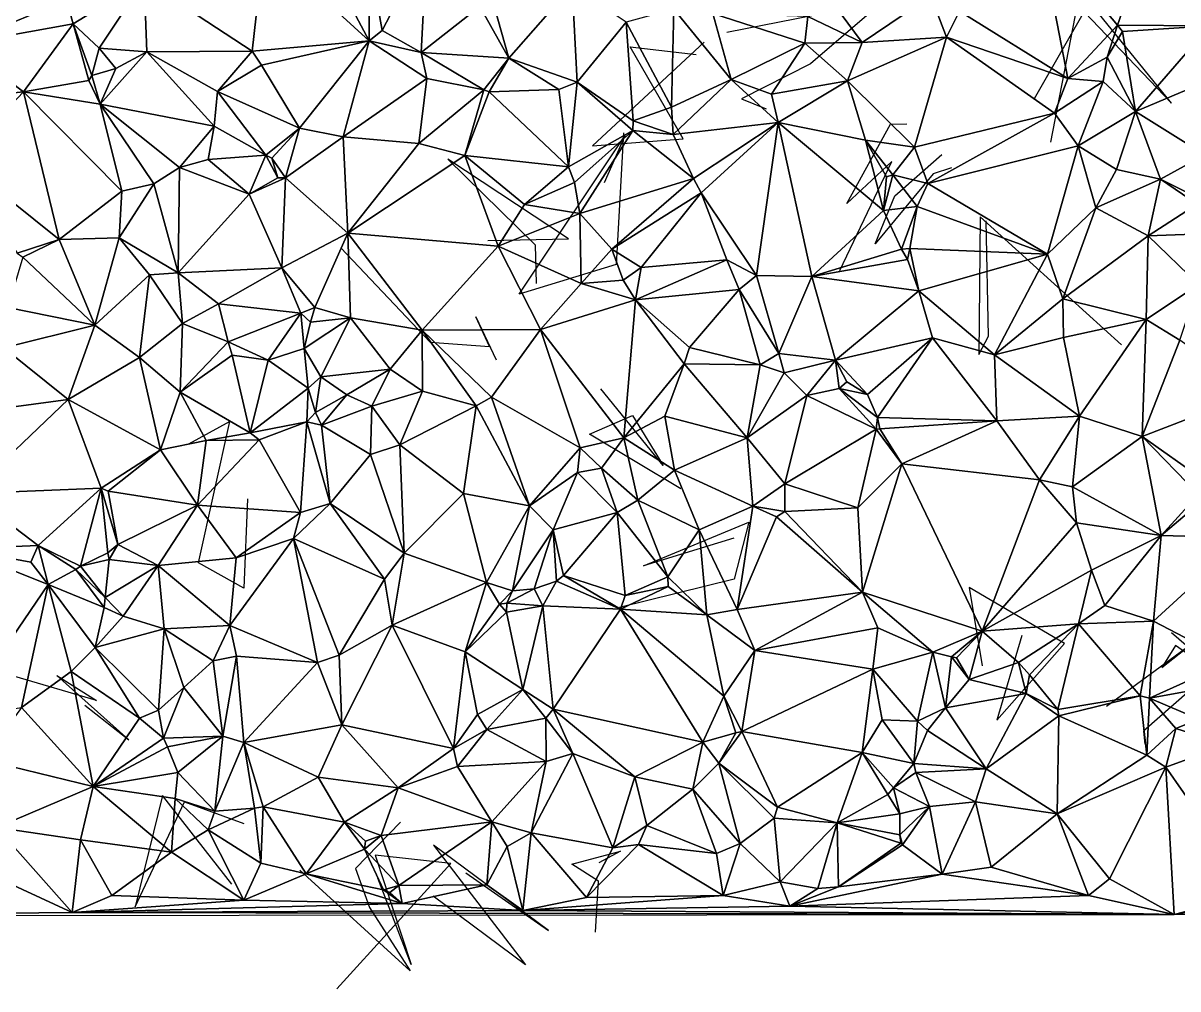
# Model space of a CAD drawing. Header units: metres. Extents: x -15.8 to 15.5, y -15.8 to 15.9.
# Drawn here: x -5.19 to 8.16, y -15.85 to -4.68 of the extents above; entities that cross this region are included whole.
import ezdxf

# ---------------------------------------------------------------- set-up
doc = ezdxf.new("R2010")
doc.units = ezdxf.units.M
doc.layers.add('CRACKS', color=1, linetype='Continuous')
doc.layers.add('STREET_MESH', color=7, linetype='Continuous')

msp = doc.modelspace()

# ---------------------------------------------------------------- linework, layer by layer
at = {"layer": 'CRACKS'}
for points in [[(2.946, -4.786, 0.1), (4.752, -4.432, 0.1), (3.91, -5.15, 0.1), (3.116, -5.557, 0.1), (3.399, -5.673, 0.1)], [(6.688, -6.056, 0.1), (6.999, -4.468, 0.1), (8.084, -5.605, 0.1), (7.138, -4.439, 0.1), (6.498, -5.557, 0.1)], [(2.681, -4.903, 0.1), (1.391, -6.1, 0.1), (2.442, -6.017, 0.1), (1.826, -4.956, 0.1), (2.59, -5.043, 0.1)], [(4.252, -7.54, 0.1), (4.853, -6.28, 0.1), (4.331, -6.766, 0.1), (4.835, -5.85, 0.1), (5.027, -5.845, 0.1)], [(1.749, -5.948, 0.1), (1.665, -7.47, 0.1), (0.544, -7.815, 0.1), (1.764, -5.983, 0.1), (1.526, -6.529, 0.1)], [(0.182, -7.196, 0.1), (1.113, -7.175, 0.1), (-0.28, -6.253, 0.1), (0.729, -7.246, 0.1), (0.74, -7.691, 0.1)], [(5.54, -6.354, 0.1), (5.329, -6.425, 0.1), (4.659, -7.233, 0.1), (4.885, -6.679, 0.1), (5.431, -6.199, 0.1)], [(7.505, -8.402, 0.1), (5.872, -6.922, 0.1), (5.859, -8.512, 0.1), (5.968, -8.3, 0.1), (5.941, -6.968, 0.1)], [(-1.518, -7.279, 0.1), (-0.484, -8.369, 0.1), (0.201, -8.42, 0.1), (0.042, -8.076, 0.1), (0.279, -8.572, 0.1)], [(2.413, -10.065, 0.1), (1.359, -9.435, 0.1), (1.855, -9.216, 0.1), (2.209, -9.796, 0.1), (1.49, -8.91, 0.1)], [(-2.594, -10.182, 0.1), (-2.637, -11.213, 0.1), (-3.163, -10.919, 0.1), (-2.8, -9.286, 0.1), (-3.278, -9.547, 0.1)], [(3.027, -10.635, 0.1), (1.982, -10.956, 0.1), (3.199, -10.452, 0.1), (3.028, -11.109, 0.1), (1.703, -11.436, 0.1)], [(6.353, -11.761, 0.1), (6.064, -12.738, 0.1), (6.848, -11.852, 0.1), (5.746, -11.207, 0.1), (5.895, -12.112, 0.1)], [(8.085, -11.727, 0.1), (9.713, -13.133, 0.1), (8.803, -11.953, 0.1), (7.761, -12.865, 0.1), (7.776, -13.017, 0.1)], [(8.736, -12.301, 0.1), (8.129, -11.876, 0.1), (7.972, -12.131, 0.1), (8.301, -11.872, 0.1), (7.335, -12.58, 0.1)], [(-4.474, -12.568, 0.1), (-3.968, -12.968, 0.1), (-4.8, -12.222, 0.1), (-4.342, -12.513, 0.1), (-5.283, -12.233, 0.1)], [(-2.775, -14.636, 0.1), (-3.578, -13.609, 0.1), (-3.893, -14.896, 0.1), (-3.325, -13.685, 0.1), (-2.639, -13.936, 0.1)], [(-0.826, -13.918, 0.1), (-1.349, -14.454, 0.1), (-1.184, -14.907, 0.1), (-0.717, -15.637, 0.1), (-1.991, -14.473, 0.1)], [(-0.07, -14.504, 0.1), (0.883, -15.17, 0.1), (-0.444, -14.186, 0.1), (0.617, -15.568, 0.1), (-0.451, -14.775, 0.1)], [(1.428, -15.189, 0.1), (1.463, -14.602, 0.1), (1.153, -14.404, 0.1), (1.716, -14.254, 0.1), (1.466, -14.389, 0.1)], [(-1.563, -15.847, 0.1), (-0.244, -14.397, 0.1), (-1.118, -14.302, 0.1), (-0.705, -15.564, 0.1), (-1.09, -14.565, 0.1)]]:
    msp.add_polyline3d(points, dxfattribs=at)
at = {"layer": 'STREET_MESH'}
for points in [[(-1.868, -3.611), (-2.404, -3.776), (-1.188, -4.884)], [(-1.194, -3.894), (-1.868, -3.611), (-1.188, -4.884)], [(5.634, -4.544), (6.888, -5.322), (6.56, -3.629)], [(7.8, -3.734), (6.56, -3.629), (7.459, -4.703)], [(6.56, -3.629), (6.888, -5.322), (7.459, -4.703)], [(8.527, -4.711), (7.8, -3.734), (7.459, -4.703)], [(8.527, -4.711), (8.698, -3.64), (7.8, -3.734)], [(-4.687, -4.414), (-5.419, -3.773), (-5.916, -4.925)], [(-2.404, -3.776), (-3.791, -4.184), (-2.541, -5.007)], [(-1.188, -4.884), (-2.404, -3.776), (-2.541, -5.007)], [(-1.194, -3.894), (-1.04, -4.766), (-0.524, -3.767)], [(-1.04, -4.766), (-0.589, -5.019), (-0.524, -3.767)], [(-0.589, -5.019), (0.09, -4.489), (-0.524, -3.767)], [(-1.04, -4.766), (-1.194, -3.894), (-1.188, -4.884)], [(-3.791, -4.184), (-4.687, -4.414), (-4.61, -4.691)], [(-4.309, -4.972), (-3.791, -4.184), (-4.61, -4.691)], [(-3.791, -4.184), (-4.309, -4.972), (-3.758, -5.013)], [(-2.541, -5.007), (-3.791, -4.184), (-3.758, -5.013)], [(1.156, -4.25), (0.215, -4.331), (0.426, -5.087)], [(1.214, -5.363), (1.156, -4.25), (0.426, -5.087)], [(1.214, -5.363), (1.78, -4.67), (1.156, -4.25)], [(3.88, -4.605), (4.51, -4.905), (4.002, -4.215)], [(4.51, -4.905), (5.304, -4.366), (4.002, -4.215)], [(0.215, -4.331), (0.09, -4.489), (0.426, -5.087)], [(5.304, -4.366), (4.51, -4.905), (5.484, -4.842)], [(5.634, -4.544), (5.304, -4.366), (5.484, -4.842)], [(-4.61, -4.691), (-4.687, -4.414), (-5.916, -4.925)], [(0.09, -4.489), (-0.589, -5.019), (0.426, -5.087)], [(2.332, -4.519), (1.78, -4.67), (2.307, -5.653)], [(2.332, -4.519), (2.307, -5.653), (2.995, -5.332)], [(2.784, -4.568), (2.332, -4.519), (2.995, -5.332)], [(1.214, -5.363), (1.862, -5.81), (1.78, -4.67)], [(1.78, -4.67), (1.862, -5.81), (2.307, -5.653)], [(2.784, -4.568), (2.995, -5.332), (3.848, -4.914)], [(3.88, -4.605), (2.784, -4.568), (3.848, -4.914)], [(4.51, -4.905), (3.88, -4.605), (3.848, -4.914)], [(6.888, -5.322), (5.634, -4.544), (5.484, -4.842)], [(-5.185, -5.476), (-4.61, -4.691), (-5.916, -4.925)], [(-4.428, -5.346), (-4.61, -4.691), (-5.185, -5.476)], [(-4.428, -5.346), (-4.393, -5.285), (-4.61, -4.691)], [(-4.393, -5.285), (-4.309, -4.972), (-4.61, -4.691)], [(-0.589, -5.019), (-1.04, -4.766), (-1.188, -4.884)], [(6.888, -5.322), (7.34, -5.074), (7.459, -4.703)], [(7.34, -5.074), (7.517, -4.779), (7.459, -4.703)], [(7.669, -5.703), (7.517, -4.779), (7.34, -5.074)], [(7.517, -4.779), (8.527, -4.711), (7.459, -4.703)], [(7.669, -5.703), (8.527, -4.711), (7.517, -4.779)], [(8.527, -4.711), (7.669, -5.703), (8.756, -5.245)], [(-6.258, -5.587), (-5.185, -5.476), (-5.916, -4.925)], [(-2.435, -5.169), (-1.188, -4.884), (-2.541, -5.007)], [(-1.188, -4.884), (-2.435, -5.169), (-1.996, -5.897)], [(-1.188, -4.884), (-1.996, -5.897), (-1.489, -5.996)], [(-0.524, -5.321), (-1.188, -4.884), (-1.489, -5.996)], [(-0.589, -5.019), (-1.188, -4.884), (-0.524, -5.321)], [(2.995, -5.332), (3.463, -5.502), (3.848, -4.914)], [(3.463, -5.502), (4.338, -5.35), (3.848, -4.914)], [(4.338, -5.35), (4.51, -4.905), (3.848, -4.914)], [(4.338, -5.35), (5.114, -6.116), (5.484, -4.842)], [(4.51, -4.905), (4.338, -5.35), (5.484, -4.842)], [(5.114, -6.116), (6.733, -5.721), (5.484, -4.842)], [(6.733, -5.721), (6.888, -5.322), (5.484, -4.842)], [(-4.309, -4.972), (-4.393, -5.285), (-4.117, -5.206)], [(-4.309, -4.972), (-4.117, -5.206), (-3.758, -5.013)], [(-4.299, -5.62), (-2.982, -5.872), (-3.758, -5.013)], [(-4.117, -5.206), (-4.299, -5.62), (-3.758, -5.013)], [(-2.943, -5.472), (-2.541, -5.007), (-3.758, -5.013)], [(-2.982, -5.872), (-2.943, -5.472), (-3.758, -5.013)], [(-2.943, -5.472), (-2.435, -5.169), (-2.541, -5.007)], [(0.135, -5.452), (-0.589, -5.019), (-0.524, -5.321)], [(-0.589, -5.019), (0.135, -5.452), (0.426, -5.087)], [(-2.435, -5.169), (-2.943, -5.472), (-1.996, -5.897)], [(0.135, -5.452), (0.197, -5.476), (0.426, -5.087)], [(0.426, -5.087), (0.197, -5.476), (1.004, -5.447)], [(1.214, -5.363), (0.426, -5.087), (1.004, -5.447)], [(6.888, -5.322), (7.296, -5.355), (7.34, -5.074)], [(7.296, -5.355), (7.669, -5.703), (7.34, -5.074)], [(-4.393, -5.285), (-4.428, -5.346), (-4.299, -5.62)], [(-4.117, -5.206), (-4.393, -5.285), (-4.299, -5.62)], [(-0.616, -6.073), (-0.524, -5.321), (-1.489, -5.996)], [(-0.616, -6.073), (0.135, -5.452), (-0.524, -5.321)], [(2.307, -5.653), (2.324, -5.967), (2.995, -5.332)], [(2.324, -5.967), (3.538, -5.83), (2.995, -5.332)], [(3.538, -5.83), (3.463, -5.502), (2.995, -5.332)], [(6.733, -5.721), (7.296, -5.355), (6.888, -5.322)], [(8.756, -5.245), (7.669, -5.703), (8.47, -6.205)], [(-4.299, -5.62), (-4.428, -5.346), (-5.185, -5.476)], [(-2.383, -6.208), (-2.943, -5.472), (-2.982, -5.872)], [(-2.943, -5.472), (-2.383, -6.208), (-1.996, -5.897)], [(0.135, -5.452), (-0.616, -6.073), (-0.084, -6.212)], [(0.197, -5.476), (0.135, -5.452), (-0.084, -6.212)], [(0.197, -5.476), (1.113, -6.343), (1.004, -5.447)], [(1.113, -6.343), (1.214, -5.363), (1.004, -5.447)], [(1.214, -5.363), (1.113, -6.343), (1.858, -5.921)], [(1.862, -5.81), (1.214, -5.363), (1.858, -5.921)], [(3.463, -5.502), (3.538, -5.83), (4.338, -5.35)], [(3.538, -5.83), (4.549, -6.035), (4.338, -5.35)], [(4.549, -6.035), (5.114, -6.116), (4.338, -5.35)], [(6.733, -5.721), (7.006, -6.099), (7.296, -5.355)], [(7.296, -5.355), (7.006, -6.099), (7.669, -5.703)], [(-5.185, -5.476), (-6.258, -5.587), (-5.93, -6.259)], [(-4.774, -7.183), (-5.185, -5.476), (-5.93, -6.259)], [(-5.185, -5.476), (-4.774, -7.183), (-4.047, -6.623)], [(-4.299, -5.62), (-5.185, -5.476), (-4.047, -6.623)], [(1.113, -6.343), (0.197, -5.476), (-0.084, -6.212)], [(-3.677, -6.538), (-4.299, -5.62), (-4.047, -6.623)], [(-4.299, -5.62), (-3.382, -6.349), (-2.982, -5.872)], [(-3.382, -6.349), (-4.299, -5.62), (-3.677, -6.538)], [(1.862, -5.81), (2.324, -5.967), (2.307, -5.653)], [(6.733, -5.721), (5.114, -6.116), (5.268, -6.536)], [(7.006, -6.099), (6.733, -5.721), (5.268, -6.536)], [(7.006, -6.099), (7.449, -6.373), (7.669, -5.703)], [(7.449, -6.373), (7.957, -6.484), (7.669, -5.703)], [(7.669, -5.703), (7.957, -6.484), (8.47, -6.205)], [(-3.382, -6.349), (-3.052, -6.256), (-2.982, -5.872)], [(-3.052, -6.256), (-2.383, -6.208), (-2.982, -5.872)], [(1.862, -5.81), (1.858, -5.921), (2.324, -5.967)], [(3.538, -5.83), (2.324, -5.967), (2.558, -6.476)], [(3.538, -5.83), (2.558, -6.476), (2.647, -6.642)], [(3.288, -7.598), (3.538, -5.83), (2.647, -6.642)], [(3.927, -7.609), (3.538, -5.83), (3.288, -7.598)], [(3.538, -5.83), (4.756, -6.846), (4.549, -6.035)], [(4.756, -6.846), (3.538, -5.83), (3.927, -7.609)], [(-2.383, -6.208), (-2.313, -6.244), (-1.996, -5.897)], [(-2.313, -6.244), (-2.155, -6.468), (-1.996, -5.897)], [(-1.996, -5.897), (-2.155, -6.468), (-1.489, -5.996)], [(-2.155, -6.468), (-1.434, -7.108), (-1.489, -5.996)], [(-1.434, -7.108), (-0.616, -6.073), (-1.489, -5.996)], [(1.858, -5.921), (1.113, -6.343), (1.185, -6.525)], [(1.245, -6.884), (1.858, -5.921), (1.185, -6.525)], [(1.858, -5.921), (1.245, -6.884), (2.558, -6.476)], [(2.324, -5.967), (1.858, -5.921), (2.558, -6.476)], [(-0.084, -6.212), (-0.616, -6.073), (-1.434, -7.108)], [(4.549, -6.035), (4.864, -6.435), (5.114, -6.116)], [(4.792, -6.459), (4.864, -6.435), (4.549, -6.035)], [(4.756, -6.846), (4.792, -6.459), (4.549, -6.035)], [(5.114, -6.116), (4.864, -6.435), (5.268, -6.536)], [(6.651, -7.351), (7.006, -6.099), (5.268, -6.536)], [(7.006, -6.099), (6.651, -7.351), (7.211, -6.818)], [(7.449, -6.373), (7.006, -6.099), (7.211, -6.818)], [(-5.259, -7.341), (-4.774, -7.183), (-5.93, -6.259)], [(-3.052, -6.256), (-3.382, -6.349), (-2.576, -6.66)], [(-3.052, -6.256), (-2.576, -6.66), (-2.383, -6.208)], [(-2.576, -6.66), (-2.245, -6.468), (-2.383, -6.208)], [(-2.245, -6.468), (-2.313, -6.244), (-2.383, -6.208)], [(-2.313, -6.244), (-2.245, -6.468), (-2.155, -6.468)], [(-0.084, -6.212), (-1.434, -7.108), (0.303, -7.258)], [(0.605, -6.777), (-0.084, -6.212), (0.303, -7.258)], [(0.605, -6.777), (1.113, -6.343), (-0.084, -6.212)], [(7.957, -6.484), (8.383, -6.699), (8.47, -6.205)], [(-3.397, -7.569), (-3.382, -6.349), (-3.677, -6.538)], [(-3.382, -6.349), (-3.397, -7.569), (-2.576, -6.66)], [(1.113, -6.343), (0.605, -6.777), (1.185, -6.525)], [(7.957, -6.484), (7.449, -6.373), (7.211, -6.818)], [(-4.079, -7.165), (-3.677, -6.538), (-4.047, -6.623)], [(-3.397, -7.569), (-3.677, -6.538), (-4.079, -7.165)], [(-2.576, -6.66), (-2.199, -7.511), (-2.155, -6.468)], [(-2.245, -6.468), (-2.576, -6.66), (-2.155, -6.468)], [(-2.155, -6.468), (-2.199, -7.511), (-1.434, -7.108)], [(0.605, -6.777), (1.245, -6.884), (1.185, -6.525)], [(1.245, -6.884), (1.616, -7.296), (2.558, -6.476)], [(2.558, -6.476), (1.616, -7.296), (2.647, -6.642)], [(4.864, -6.435), (4.756, -6.846), (5.143, -6.802)], [(4.756, -6.846), (4.864, -6.435), (4.792, -6.459)], [(4.864, -6.435), (5.143, -6.802), (5.268, -6.536)], [(5.143, -6.802), (6.651, -7.351), (5.268, -6.536)], [(7.813, -7.142), (7.957, -6.484), (7.211, -6.818)], [(7.813, -7.142), (8.381, -6.776), (7.957, -6.484)], [(8.381, -6.776), (8.383, -6.699), (7.957, -6.484)], [(-4.774, -7.183), (-4.079, -7.165), (-4.047, -6.623)], [(-2.576, -6.66), (-3.397, -7.569), (-2.199, -7.511)], [(1.616, -7.296), (1.953, -7.508), (2.647, -6.642)], [(1.953, -7.508), (2.946, -7.417), (2.647, -6.642)], [(2.946, -7.417), (3.288, -7.598), (2.647, -6.642)], [(1.245, -6.884), (0.605, -6.777), (0.303, -7.258)], [(4.756, -6.846), (4.965, -7.294), (5.143, -6.802)], [(5.143, -6.802), (4.965, -7.294), (5.061, -7.287)], [(6.651, -7.351), (5.143, -6.802), (5.061, -7.287)], [(8.381, -6.776), (7.813, -7.142), (8.542, -7.115)], [(1.261, -7.692), (1.245, -6.884), (0.303, -7.258)], [(1.245, -6.884), (1.261, -7.692), (1.616, -7.296)], [(4.965, -7.294), (4.756, -6.846), (3.927, -7.609)], [(7.211, -6.818), (6.651, -7.351), (6.83, -7.87)], [(7.813, -7.142), (7.211, -6.818), (6.83, -7.87)], [(-4.774, -7.183), (-5.259, -7.341), (-5.193, -7.388)], [(-4.359, -8.175), (-4.774, -7.183), (-5.193, -7.388)], [(-4.359, -8.175), (-4.079, -7.165), (-4.774, -7.183)], [(-4.079, -7.165), (-4.359, -8.175), (-3.729, -7.59)], [(-3.397, -7.569), (-4.079, -7.165), (-3.729, -7.59)], [(-1.434, -7.108), (-2.199, -7.511), (-1.818, -7.967)], [(-1.405, -8.087), (-1.434, -7.108), (-1.818, -7.967)], [(-1.434, -7.108), (-0.576, -8.23), (0.303, -7.258)], [(-1.405, -8.087), (-0.576, -8.23), (-1.434, -7.108)], [(7.813, -7.142), (6.83, -7.87), (7.792, -8.107)], [(8.398, -7.704), (7.813, -7.142), (7.792, -8.107)], [(7.813, -7.142), (8.398, -7.704), (8.542, -7.115)], [(-0.576, -8.23), (0.791, -8.223), (0.303, -7.258)], [(0.791, -8.223), (1.261, -7.692), (0.303, -7.258)], [(1.616, -7.296), (1.261, -7.692), (1.746, -7.652)], [(1.616, -7.296), (1.746, -7.652), (1.953, -7.508)], [(5.032, -7.414), (4.965, -7.294), (3.927, -7.609)], [(4.965, -7.294), (5.032, -7.414), (5.061, -7.287)], [(5.061, -7.287), (5.032, -7.414), (5.165, -7.777)], [(6.651, -7.351), (5.061, -7.287), (5.165, -7.777)], [(-5.367, -7.967), (-4.359, -8.175), (-5.193, -7.388)], [(1.891, -7.881), (2.946, -7.417), (1.953, -7.508)], [(3.088, -7.761), (2.946, -7.417), (1.891, -7.881)], [(2.946, -7.417), (3.088, -7.761), (3.288, -7.598)], [(5.032, -7.414), (3.927, -7.609), (5.165, -7.777)], [(6.651, -7.351), (5.165, -7.777), (6.039, -8.517)], [(6.83, -7.87), (6.651, -7.351), (6.039, -8.517)], [(-4.359, -8.175), (-3.845, -8.545), (-3.729, -7.59)], [(-3.845, -8.545), (-3.346, -8.152), (-3.729, -7.59)], [(-3.346, -8.152), (-3.397, -7.569), (-3.729, -7.59)], [(-3.397, -7.569), (-2.931, -7.928), (-2.199, -7.511)], [(-3.397, -7.569), (-3.346, -8.152), (-2.931, -7.928)], [(-2.931, -7.928), (-1.98, -8.035), (-2.199, -7.511)], [(-2.199, -7.511), (-1.98, -8.035), (-1.818, -7.967)], [(1.746, -7.652), (1.891, -7.881), (1.953, -7.508)], [(3.088, -7.761), (3.544, -8.5), (3.288, -7.598)], [(3.544, -8.5), (3.927, -7.609), (3.288, -7.598)], [(1.891, -7.881), (1.261, -7.692), (0.791, -8.223)], [(1.261, -7.692), (1.891, -7.881), (1.746, -7.652)], [(3.927, -7.609), (3.544, -8.5), (4.199, -8.578)], [(5.165, -7.777), (3.927, -7.609), (4.199, -8.578)], [(8.182, -8.346), (8.398, -7.704), (7.792, -8.107)], [(3.088, -7.761), (1.891, -7.881), (2.514, -8.43)], [(3.33, -8.631), (3.088, -7.761), (2.514, -8.43)], [(3.544, -8.5), (3.088, -7.761), (3.33, -8.631)], [(5.322, -8.319), (5.165, -7.777), (4.199, -8.578)], [(5.165, -7.777), (5.322, -8.319), (6.039, -8.517)], [(6.835, -8.317), (6.83, -7.87), (6.039, -8.517)], [(6.83, -7.87), (6.835, -8.317), (7.792, -8.107)], [(-5.41, -8.437), (-4.359, -8.175), (-5.367, -7.967)], [(-2.931, -7.928), (-3.346, -8.152), (-2.819, -8.364)], [(-1.98, -8.035), (-2.931, -7.928), (-2.819, -8.364)], [(-1.98, -8.035), (-1.869, -8.137), (-1.818, -7.967)], [(-1.869, -8.137), (-1.405, -8.087), (-1.818, -7.967)], [(1.891, -7.881), (0.791, -8.223), (1.756, -9.474)], [(2.453, -8.619), (1.891, -7.881), (1.756, -9.474)], [(1.891, -7.881), (2.453, -8.619), (2.514, -8.43)], [(-2.357, -8.578), (-1.98, -8.035), (-2.819, -8.364)], [(-2.357, -8.578), (-1.94, -8.443), (-1.98, -8.035)], [(-1.94, -8.443), (-1.869, -8.137), (-1.98, -8.035)], [(-1.94, -8.443), (-1.747, -8.77), (-1.405, -8.087)], [(-1.869, -8.137), (-1.94, -8.443), (-1.405, -8.087)], [(-1.747, -8.77), (-0.945, -8.681), (-1.405, -8.087)], [(-0.945, -8.681), (-0.576, -8.23), (-1.405, -8.087)], [(6.835, -8.317), (7.022, -9.226), (7.792, -8.107)], [(7.022, -9.226), (7.745, -9.462), (7.792, -8.107)], [(7.745, -9.462), (8.182, -8.346), (7.792, -8.107)], [(-4.359, -8.175), (-5.41, -8.437), (-4.669, -9.034)], [(-3.845, -8.545), (-4.359, -8.175), (-4.669, -9.034)], [(-3.373, -8.947), (-3.346, -8.152), (-3.845, -8.545)], [(-3.346, -8.152), (-3.373, -8.947), (-2.819, -8.364)], [(-0.573, -8.938), (-0.576, -8.23), (-0.945, -8.681)], [(-0.576, -8.23), (0.225, -9.005), (0.791, -8.223)], [(0.225, -9.005), (-0.576, -8.23), (0.046, -9.104)], [(-0.576, -8.23), (-0.573, -8.938), (0.046, -9.104)], [(0.791, -8.223), (0.225, -9.005), (1.25, -9.592)], [(0.791, -8.223), (1.25, -9.592), (1.756, -9.474)], [(-3.373, -8.947), (-2.773, -8.52), (-2.819, -8.364)], [(-2.773, -8.52), (-2.357, -8.578), (-2.819, -8.364)], [(4.57, -8.973), (5.322, -8.319), (4.199, -8.578)], [(4.688, -9.242), (5.322, -8.319), (4.57, -8.973)], [(6.066, -9.278), (5.322, -8.319), (4.688, -9.242)], [(5.322, -8.319), (6.066, -9.278), (6.039, -8.517)], [(7.022, -9.226), (6.835, -8.317), (6.039, -8.517)], [(9.042, -8.959), (8.182, -8.346), (7.745, -9.462)], [(-4.669, -9.034), (-5.41, -8.437), (-5.674, -9.168)], [(-2.773, -8.52), (-3.373, -8.947), (-2.564, -9.417)], [(-2.357, -8.578), (-2.773, -8.52), (-2.564, -9.417)], [(-1.94, -8.443), (-2.357, -8.578), (-1.895, -8.901)], [(-1.94, -8.443), (-1.895, -8.901), (-1.747, -8.77)], [(2.453, -8.619), (3.33, -8.631), (2.514, -8.43)], [(3.606, -8.723), (3.544, -8.5), (3.33, -8.631)], [(3.544, -8.5), (3.606, -8.723), (4.199, -8.578)], [(6.066, -9.278), (7.022, -9.226), (6.039, -8.517)], [(-3.602, -9.615), (-3.845, -8.545), (-4.669, -9.034)], [(-3.373, -8.947), (-3.845, -8.545), (-3.602, -9.615)], [(-1.895, -8.901), (-2.357, -8.578), (-2.564, -9.417)], [(2.229, -9.227), (2.453, -8.619), (1.756, -9.474)], [(2.229, -9.227), (3.181, -9.477), (2.453, -8.619)], [(2.453, -8.619), (3.181, -9.477), (3.33, -8.631)], [(3.181, -9.477), (3.606, -8.723), (3.33, -8.631)], [(3.606, -8.723), (3.87, -8.988), (4.199, -8.578)], [(3.87, -8.988), (4.244, -8.906), (4.199, -8.578)], [(4.331, -8.83), (4.57, -8.973), (4.199, -8.578)], [(4.244, -8.906), (4.331, -8.83), (4.199, -8.578)], [(-1.895, -8.901), (-1.809, -9.182), (-1.747, -8.77)], [(-1.809, -9.182), (-1.448, -8.978), (-1.747, -8.77)], [(-1.747, -8.77), (-1.448, -8.978), (-0.945, -8.681)], [(-1.448, -8.978), (-1.157, -9.108), (-0.945, -8.681)], [(-1.157, -9.108), (-0.573, -8.938), (-0.945, -8.681)], [(3.606, -8.723), (3.181, -9.477), (3.87, -8.988)], [(-1.91, -9.29), (-1.895, -8.901), (-2.564, -9.417)], [(-1.809, -9.182), (-1.895, -8.901), (-1.91, -9.29)], [(-0.573, -8.938), (-1.157, -9.108), (-0.836, -9.556)], [(-0.573, -8.938), (-0.836, -9.556), (0.046, -9.104)], [(4.672, -9.376), (4.244, -8.906), (3.87, -8.988)], [(4.331, -8.83), (4.244, -8.906), (4.57, -8.973)], [(4.244, -8.906), (4.688, -9.242), (4.57, -8.973)], [(4.244, -8.906), (4.672, -9.376), (4.688, -9.242)], [(-5.81, -10.118), (-4.669, -9.034), (-5.674, -9.168)], [(-4.669, -9.034), (-5.81, -10.118), (-4.286, -10.059)], [(-3.602, -9.615), (-4.669, -9.034), (-4.286, -10.059)], [(-3.072, -9.506), (-3.373, -8.947), (-3.602, -9.615)], [(-3.373, -8.947), (-3.072, -9.506), (-2.564, -9.417)], [(-1.448, -8.978), (-1.809, -9.182), (-1.741, -9.328)], [(-1.448, -8.978), (-1.741, -9.328), (-1.157, -9.108)], [(0.663, -10.26), (0.225, -9.005), (0.046, -9.104)], [(0.225, -9.005), (0.663, -10.26), (1.25, -9.592)], [(3.87, -8.988), (3.181, -9.477), (3.616, -10.006)], [(4.672, -9.376), (3.87, -8.988), (3.616, -10.006)], [(8.442, -9.954), (9.042, -8.959), (7.745, -9.462)], [(-1.809, -9.182), (-1.91, -9.29), (-1.741, -9.328)], [(-1.157, -9.108), (-1.741, -9.328), (-1.172, -9.669)], [(-1.157, -9.108), (-1.172, -9.669), (-0.836, -9.556)], [(-0.836, -9.556), (-0.098, -10.118), (0.046, -9.104)], [(-0.098, -10.118), (0.663, -10.26), (0.046, -9.104)], [(-2.459, -9.497), (-1.91, -9.29), (-2.564, -9.417)], [(-1.91, -9.29), (-2.459, -9.497), (-1.983, -10.34)], [(-1.91, -9.29), (-1.983, -10.34), (-1.639, -10.235)], [(-1.741, -9.328), (-1.91, -9.29), (-1.639, -10.235)], [(-1.172, -9.669), (-1.741, -9.328), (-1.639, -10.235)], [(2.339, -9.85), (2.229, -9.227), (1.756, -9.474)], [(2.229, -9.227), (2.339, -9.85), (3.181, -9.477)], [(4.672, -9.376), (4.713, -9.372), (4.688, -9.242)], [(4.713, -9.372), (6.066, -9.278), (4.688, -9.242)], [(6.066, -9.278), (4.713, -9.372), (4.968, -9.778)], [(6.559, -9.96), (6.066, -9.278), (4.968, -9.778)], [(7.022, -9.226), (6.066, -9.278), (6.559, -9.96)], [(6.941, -10.044), (7.022, -9.226), (6.559, -9.96)], [(7.022, -9.226), (6.941, -10.044), (7.745, -9.462)], [(-3.072, -9.506), (-2.459, -9.497), (-2.564, -9.417)], [(1.25, -9.592), (1.496, -9.826), (1.756, -9.474)], [(1.496, -9.826), (1.918, -10.197), (1.756, -9.474)], [(1.918, -10.197), (2.339, -9.85), (1.756, -9.474)], [(4.46, -10.283), (4.672, -9.376), (3.616, -10.006)], [(4.672, -9.376), (4.46, -10.283), (4.968, -9.778)], [(4.713, -9.372), (4.672, -9.376), (4.968, -9.778)], [(6.941, -10.044), (7.966, -10.605), (7.745, -9.462)], [(7.966, -10.605), (8.397, -10.13), (7.745, -9.462)], [(8.397, -10.13), (8.442, -9.954), (7.745, -9.462)], [(-3.072, -9.506), (-3.602, -9.615), (-3.172, -10.255)], [(-1.983, -10.34), (-2.459, -9.497), (-3.172, -10.255)], [(-2.459, -9.497), (-3.072, -9.506), (-3.172, -10.255)], [(-1.172, -9.669), (-0.786, -10.808), (-0.836, -9.556)], [(-0.786, -10.808), (-0.098, -10.118), (-0.836, -9.556)], [(0.663, -10.26), (1.218, -9.878), (1.25, -9.592)], [(1.218, -9.878), (1.496, -9.826), (1.25, -9.592)], [(2.339, -9.85), (3.246, -10.266), (3.181, -9.477)], [(3.181, -9.477), (3.246, -10.266), (3.616, -10.006)], [(-4.207, -10.093), (-3.602, -9.615), (-4.286, -10.059)], [(-3.602, -9.615), (-4.207, -10.093), (-3.172, -10.255)], [(-0.786, -10.808), (-1.172, -9.669), (-1.639, -10.235)], [(1.496, -9.826), (1.218, -9.878), (1.677, -10.337)], [(1.918, -10.197), (1.496, -9.826), (1.677, -10.337)], [(2.339, -9.85), (1.918, -10.197), (2.625, -10.54)], [(3.246, -10.266), (2.339, -9.85), (2.625, -10.54)], [(4.46, -10.283), (4.511, -11.258), (4.968, -9.778)], [(4.968, -9.778), (4.511, -11.258), (5.898, -11.71)], [(6.559, -9.96), (4.968, -9.778), (5.898, -11.71)], [(1.218, -9.878), (0.663, -10.26), (0.937, -10.539)], [(1.677, -10.337), (1.218, -9.878), (0.937, -10.539)], [(3.246, -10.266), (3.617, -10.327), (3.616, -10.006)], [(3.617, -10.327), (4.46, -10.283), (3.616, -10.006)], [(6.987, -10.458), (6.559, -9.96), (5.898, -11.71)], [(6.987, -10.458), (6.941, -10.044), (6.559, -9.96)], [(-5.81, -10.118), (-5.934, -10.758), (-5.014, -10.721)], [(-5.81, -10.118), (-5.014, -10.721), (-4.286, -10.059)], [(-5.014, -10.721), (-4.527, -10.96), (-4.286, -10.059)], [(-4.527, -10.96), (-4.21, -10.806), (-4.286, -10.059)], [(-4.096, -10.71), (-4.207, -10.093), (-4.286, -10.059)], [(-4.21, -10.806), (-4.096, -10.71), (-4.286, -10.059)], [(-4.207, -10.093), (-4.096, -10.71), (-3.172, -10.255)], [(0.167, -11.15), (-0.098, -10.118), (-0.786, -10.808)], [(-0.098, -10.118), (0.167, -11.15), (0.663, -10.26)], [(6.941, -10.044), (6.987, -10.458), (7.966, -10.605)], [(8.438, -10.203), (8.397, -10.13), (7.966, -10.605)], [(-4.096, -10.71), (-3.627, -10.95), (-3.172, -10.255)], [(-3.627, -10.95), (-2.727, -10.864), (-3.172, -10.255)], [(-2.727, -10.864), (-1.983, -10.34), (-3.172, -10.255)], [(-1.983, -10.34), (-2.062, -10.638), (-1.639, -10.235)], [(-2.062, -10.638), (-1.011, -11.109), (-1.639, -10.235)], [(-1.011, -11.109), (-0.786, -10.808), (-1.639, -10.235)], [(0.167, -11.15), (0.467, -11.243), (0.663, -10.26)], [(0.663, -10.26), (0.467, -11.243), (0.937, -10.539)], [(2.262, -11.083), (1.918, -10.197), (1.677, -10.337)], [(1.918, -10.197), (2.262, -11.083), (2.625, -10.54)], [(3.065, -11.461), (3.246, -10.266), (2.625, -10.54)], [(3.246, -10.266), (3.065, -11.461), (3.519, -10.388)], [(3.617, -10.327), (3.246, -10.266), (3.519, -10.388)], [(8.438, -10.203), (7.966, -10.605), (8.93, -10.63)], [(-1.983, -10.34), (-2.727, -10.864), (-2.062, -10.638)], [(1.056, -11.066), (1.677, -10.337), (0.937, -10.539)], [(1.056, -11.066), (1.771, -11.299), (1.677, -10.337)], [(1.771, -11.299), (2.262, -11.083), (1.677, -10.337)], [(3.065, -11.461), (4.511, -11.258), (3.519, -10.388)], [(4.511, -11.258), (3.617, -10.327), (3.519, -10.388)], [(4.46, -10.283), (3.617, -10.327), (4.511, -11.258)], [(0.467, -11.243), (0.716, -11.22), (0.937, -10.539)], [(0.716, -11.22), (0.977, -11.132), (0.937, -10.539)], [(0.977, -11.132), (1.056, -11.066), (0.937, -10.539)], [(2.262, -11.083), (2.714, -11.521), (2.625, -10.54)], [(2.714, -11.521), (3.065, -11.461), (2.625, -10.54)], [(7.16, -11.005), (6.987, -10.458), (5.898, -11.71)], [(6.987, -10.458), (7.16, -11.005), (7.966, -10.605)], [(-2.727, -10.864), (-2.8, -11.644), (-2.062, -10.638)], [(-2.8, -11.644), (-1.788, -12.073), (-2.062, -10.638)], [(-1.788, -12.073), (-1.536, -11.987), (-2.062, -10.638)], [(-1.536, -11.987), (-1.011, -11.109), (-2.062, -10.638)], [(7.16, -11.005), (7.315, -11.415), (7.966, -10.605)], [(7.966, -10.605), (7.315, -11.415), (7.878, -11.597)], [(8.93, -10.63), (7.966, -10.605), (7.878, -11.597)], [(8.772, -12.063), (8.93, -10.63), (7.878, -11.597)], [(-5.949, -12.707), (-4.901, -11.171), (-5.934, -10.758)], [(-5.014, -10.721), (-5.934, -10.758), (-5.099, -10.912)], [(-5.934, -10.758), (-4.901, -11.171), (-5.099, -10.912)], [(-4.901, -11.171), (-5.014, -10.721), (-5.099, -10.912)], [(-4.901, -11.171), (-4.578, -10.996), (-5.014, -10.721)], [(-4.578, -10.996), (-4.527, -10.96), (-5.014, -10.721)], [(-4.195, -10.882), (-4.21, -10.806), (-4.527, -10.96)], [(-4.21, -10.806), (-4.195, -10.882), (-4.096, -10.71)], [(-4.096, -10.71), (-4.195, -10.882), (-3.627, -10.95)], [(-0.786, -10.808), (-1.011, -11.109), (-0.922, -11.642)], [(0.167, -11.15), (-0.786, -10.808), (-0.922, -11.642)], [(-4.195, -10.882), (-4.527, -10.96), (-4.239, -11.321)], [(-3.627, -10.95), (-4.195, -10.882), (-4.239, -11.321)], [(-2.8, -11.644), (-2.727, -10.864), (-3.627, -10.95)], [(-4.901, -11.171), (-4.251, -11.437), (-4.578, -10.996)], [(-4.527, -10.96), (-4.578, -10.996), (-4.239, -11.321)], [(-4.578, -10.996), (-4.251, -11.437), (-4.239, -11.321)], [(-4.034, -11.538), (-3.627, -10.95), (-4.239, -11.321)], [(-4.034, -11.538), (-3.56, -11.683), (-3.627, -10.95)], [(-3.56, -11.683), (-2.8, -11.644), (-3.627, -10.95)], [(1.056, -11.066), (0.977, -11.132), (1.715, -11.455)], [(1.771, -11.299), (1.056, -11.066), (1.715, -11.455)], [(7.01, -11.625), (7.16, -11.005), (5.898, -11.71)], [(7.315, -11.415), (7.16, -11.005), (7.01, -11.625)], [(-4.901, -11.171), (-5.949, -12.707), (-5.206, -12.593)], [(-4.901, -11.171), (-5.206, -12.593), (-4.635, -12.176)], [(-4.355, -11.9), (-4.901, -11.171), (-4.635, -12.176)], [(-4.355, -11.9), (-4.251, -11.437), (-4.901, -11.171)], [(-1.011, -11.109), (-1.536, -11.987), (-0.922, -11.642)], [(-0.078, -11.95), (0.167, -11.15), (-0.922, -11.642)], [(0.316, -11.4), (0.167, -11.15), (-0.078, -11.95)], [(0.316, -11.4), (0.467, -11.243), (0.167, -11.15)], [(0.819, -11.417), (0.977, -11.132), (0.716, -11.22)], [(0.977, -11.132), (0.819, -11.417), (1.715, -11.455)], [(2.714, -11.521), (2.265, -11.196), (1.715, -11.455)], [(2.265, -11.196), (1.771, -11.299), (1.715, -11.455)], [(1.771, -11.299), (2.265, -11.196), (2.262, -11.083)], [(2.262, -11.083), (2.265, -11.196), (2.714, -11.521)], [(-4.251, -11.437), (-4.034, -11.538), (-4.239, -11.321)], [(0.403, -11.388), (0.467, -11.243), (0.316, -11.4)], [(0.467, -11.243), (0.403, -11.388), (0.716, -11.22)], [(0.403, -11.388), (0.819, -11.417), (0.716, -11.22)], [(4.511, -11.258), (3.065, -11.461), (3.267, -11.933)], [(4.511, -11.258), (3.267, -11.933), (4.691, -11.671)], [(4.511, -11.258), (5.324, -11.953), (5.898, -11.71)], [(5.324, -11.953), (4.511, -11.258), (4.691, -11.671)], [(-4.251, -11.437), (-4.355, -11.9), (-4.034, -11.538)], [(0.316, -11.4), (-0.078, -11.95), (0.4, -11.492)], [(0.403, -11.388), (0.316, -11.4), (0.4, -11.492)], [(0.819, -11.417), (0.403, -11.388), (0.4, -11.492)], [(0.586, -12.387), (0.819, -11.417), (0.4, -11.492)], [(0.819, -11.417), (0.586, -12.387), (0.939, -12.614)], [(0.819, -11.417), (0.939, -12.614), (1.715, -11.455)], [(0.939, -12.614), (2.667, -12.994), (1.715, -11.455)], [(2.714, -11.521), (1.715, -11.455), (2.909, -12.463)], [(1.715, -11.455), (2.667, -12.994), (2.909, -12.463)], [(3.065, -11.461), (2.714, -11.521), (3.267, -11.933)], [(7.315, -11.415), (7.01, -11.625), (7.878, -11.597)], [(-4.355, -11.9), (-3.56, -11.683), (-4.034, -11.538)], [(-0.078, -11.95), (0.586, -12.387), (0.4, -11.492)], [(3.267, -11.933), (2.714, -11.521), (2.909, -12.463)], [(7.01, -11.625), (7.721, -12.458), (7.878, -11.597)], [(7.721, -12.458), (7.831, -12.487), (7.878, -11.597)], [(7.831, -12.487), (8.772, -12.063), (7.878, -11.597)], [(-3.56, -11.683), (-4.355, -11.9), (-3.623, -12.623)], [(-3.33, -12.362), (-3.56, -11.683), (-3.623, -12.623)], [(-2.992, -12.052), (-2.8, -11.644), (-3.56, -11.683)], [(-2.992, -12.052), (-3.56, -11.683), (-3.33, -12.362)], [(-2.8, -11.644), (-2.992, -12.052), (-2.724, -12)], [(-1.788, -12.073), (-2.8, -11.644), (-2.724, -12)], [(-1.536, -11.987), (-1.505, -12.795), (-0.922, -11.642)], [(-0.922, -11.642), (-1.505, -12.795), (-0.216, -13.067)], [(-0.078, -11.95), (-0.922, -11.642), (-0.216, -13.067)], [(3.267, -11.933), (4.634, -12.15), (4.691, -11.671)], [(4.634, -12.15), (5.324, -11.953), (4.691, -11.671)], [(5.324, -11.953), (5.54, -12.009), (5.898, -11.71)], [(5.54, -12.009), (5.601, -12.02), (5.898, -11.71)], [(5.601, -12.02), (5.745, -12.269), (5.898, -11.71)], [(5.745, -12.269), (6.317, -12.073), (5.898, -11.71)], [(6.317, -12.073), (7.01, -11.625), (5.898, -11.71)], [(6.317, -12.073), (6.443, -12.216), (7.01, -11.625)], [(6.443, -12.216), (6.772, -12.617), (7.01, -11.625)], [(6.772, -12.617), (7.721, -12.458), (7.01, -11.625)], [(-3.842, -12.717), (-4.355, -11.9), (-4.635, -12.176)], [(-4.355, -11.9), (-3.842, -12.717), (-3.623, -12.623)], [(-2.992, -12.052), (-2.881, -12.925), (-2.724, -12)], [(-2.881, -12.925), (-2.638, -12.996), (-2.724, -12)], [(-2.638, -12.996), (-1.788, -12.073), (-2.724, -12)], [(-1.536, -11.987), (-1.788, -12.073), (-1.505, -12.795)], [(0.063, -12.676), (-0.078, -11.95), (-0.216, -13.067)], [(0.063, -12.676), (0.586, -12.387), (-0.078, -11.95)], [(3.118, -12.869), (3.267, -11.933), (2.909, -12.463)], [(3.118, -12.869), (4.634, -12.15), (3.267, -11.933)], [(4.634, -12.15), (5.15, -12.75), (5.324, -11.953)], [(5.15, -12.75), (5.473, -12.596), (5.324, -11.953)], [(5.473, -12.596), (5.54, -12.009), (5.324, -11.953)], [(5.54, -12.009), (5.473, -12.596), (5.745, -12.269)], [(5.601, -12.02), (5.54, -12.009), (5.745, -12.269)], [(-2.992, -12.052), (-3.33, -12.362), (-2.881, -12.925)], [(-1.788, -12.073), (-2.638, -12.996), (-1.505, -12.795)], [(6.406, -12.43), (6.317, -12.073), (5.745, -12.269)], [(6.317, -12.073), (6.406, -12.43), (6.443, -12.216)], [(8.743, -12.318), (8.772, -12.063), (7.831, -12.487)], [(-5.206, -12.593), (-4.38, -13.507), (-4.635, -12.176)], [(-4.38, -13.507), (-3.842, -12.717), (-4.635, -12.176)], [(3.118, -12.869), (4.508, -13.115), (4.634, -12.15)], [(4.508, -13.115), (4.74, -12.737), (4.634, -12.15)], [(4.74, -12.737), (5.15, -12.75), (4.634, -12.15)], [(5.473, -12.596), (6.406, -12.43), (5.745, -12.269)], [(6.406, -12.43), (6.772, -12.617), (6.443, -12.216)], [(-3.567, -12.947), (-3.33, -12.362), (-3.623, -12.623)], [(-3.33, -12.362), (-3.567, -12.947), (-2.881, -12.925)], [(0.586, -12.387), (0.063, -12.676), (0.169, -12.848)], [(0.853, -12.717), (0.586, -12.387), (0.169, -12.848)], [(0.586, -12.387), (0.853, -12.717), (0.939, -12.614)], [(8.401, -12.727), (8.743, -12.318), (7.831, -12.487)], [(2.667, -12.994), (3.049, -12.886), (2.909, -12.463)], [(3.049, -12.886), (3.118, -12.869), (2.909, -12.463)], [(5.473, -12.596), (5.944, -13.304), (6.406, -12.43)], [(6.406, -12.43), (5.944, -13.304), (6.781, -12.69)], [(6.772, -12.617), (6.406, -12.43), (6.781, -12.69)], [(7.721, -12.458), (6.772, -12.617), (6.781, -12.69)], [(7.799, -13.144), (7.721, -12.458), (6.781, -12.69)], [(7.721, -12.458), (7.799, -13.144), (7.831, -12.487)], [(7.799, -13.144), (8.135, -12.836), (7.831, -12.487)], [(8.135, -12.836), (8.401, -12.727), (7.831, -12.487)], [(-5.648, -13.2), (-4.38, -13.507), (-5.206, -12.593)], [(-3.842, -12.717), (-3.567, -12.947), (-3.623, -12.623)], [(0.169, -12.848), (0.063, -12.676), (-0.216, -13.067)], [(0.939, -12.614), (0.853, -12.717), (1.165, -13.127)], [(0.939, -12.614), (1.165, -13.127), (1.88, -13.396)], [(2.667, -12.994), (0.939, -12.614), (1.88, -13.396)], [(5.266, -12.859), (5.473, -12.596), (5.15, -12.75)], [(5.266, -12.859), (5.944, -13.304), (5.473, -12.596)], [(-3.567, -12.947), (-3.842, -12.717), (-4.38, -13.507)], [(-2.638, -12.996), (-1.78, -13.398), (-1.505, -12.795)], [(-1.78, -13.398), (-0.855, -13.521), (-1.505, -12.795)], [(-1.505, -12.795), (-0.855, -13.521), (-0.216, -13.067)], [(0.853, -12.717), (0.169, -12.848), (0.856, -13.218)], [(1.165, -13.127), (0.853, -12.717), (0.856, -13.218)], [(5.105, -13.239), (4.74, -12.737), (4.508, -13.115)], [(4.74, -12.737), (5.105, -13.239), (5.15, -12.75)], [(5.105, -13.239), (5.266, -12.859), (5.15, -12.75)], [(5.944, -13.304), (6.764, -13.823), (6.781, -12.69)], [(6.764, -13.823), (7.799, -13.144), (6.781, -12.69)], [(8.401, -12.727), (8.135, -12.836), (8.726, -13.026)], [(-3.519, -13.049), (-3.567, -12.947), (-4.38, -13.507)], [(-3.567, -12.947), (-3.519, -13.049), (-2.881, -12.925)], [(-3.519, -13.049), (-3.402, -13.344), (-2.881, -12.925)], [(-2.881, -12.925), (-3.402, -13.344), (-2.975, -13.79)], [(-2.638, -12.996), (-2.881, -12.925), (-2.975, -13.79)], [(-0.168, -13.274), (0.169, -12.848), (-0.216, -13.067)], [(0.169, -12.848), (-0.168, -13.274), (0.856, -13.218)], [(3.049, -12.886), (2.667, -12.994), (2.851, -13.235)], [(3.118, -12.869), (2.851, -13.235), (3.529, -13.744)], [(3.118, -12.869), (3.049, -12.886), (2.851, -13.235)], [(4.508, -13.115), (3.118, -12.869), (3.529, -13.744)], [(5.944, -13.304), (5.266, -12.859), (5.105, -13.239)], [(8.135, -12.836), (7.799, -13.144), (8.019, -13.285)], [(8.135, -12.836), (8.019, -13.285), (8.726, -13.026)], [(-3.402, -13.344), (-3.519, -13.049), (-4.38, -13.507)], [(-2.515, -13.759), (-2.638, -12.996), (-2.975, -13.79)], [(-2.638, -12.996), (-2.414, -13.742), (-1.78, -13.398)], [(-2.515, -13.759), (-2.414, -13.742), (-2.638, -12.996)], [(-0.855, -13.521), (-0.168, -13.274), (-0.216, -13.067)], [(2.552, -13.539), (2.667, -12.994), (1.88, -13.396)], [(2.667, -12.994), (2.552, -13.539), (2.851, -13.235)], [(8.019, -13.285), (9.039, -14.747), (8.726, -13.026)], [(-4.38, -13.507), (-5.648, -13.2), (-5.497, -13.981)], [(0.685, -14.044), (1.165, -13.127), (0.856, -13.218)], [(0.685, -14.044), (1.627, -14.215), (1.165, -13.127)], [(1.165, -13.127), (1.627, -14.215), (1.88, -13.396)], [(4.219, -13.927), (4.508, -13.115), (3.529, -13.744)], [(4.219, -13.927), (4.805, -13.601), (4.508, -13.115)], [(4.872, -13.521), (5.105, -13.239), (4.508, -13.115)], [(4.805, -13.601), (4.872, -13.521), (4.508, -13.115)], [(8.019, -13.285), (7.799, -13.144), (6.764, -13.823)], [(-3.43, -13.645), (-3.402, -13.344), (-4.38, -13.507)], [(-3.402, -13.344), (-3.43, -13.645), (-2.975, -13.79)], [(-0.855, -13.521), (0.229, -13.915), (-0.168, -13.274)], [(-0.168, -13.274), (0.229, -13.915), (0.856, -13.218)], [(0.229, -13.915), (0.685, -14.044), (0.856, -13.218)], [(2.552, -13.539), (3.099, -14.165), (2.851, -13.235)], [(2.851, -13.235), (3.49, -13.872), (3.529, -13.744)], [(3.099, -14.165), (3.49, -13.872), (2.851, -13.235)], [(5.105, -13.239), (4.872, -13.521), (5.129, -13.344)], [(4.872, -13.521), (5.289, -13.737), (5.129, -13.344)], [(5.944, -13.304), (5.105, -13.239), (5.129, -13.344)], [(5.944, -13.304), (5.129, -13.344), (5.82, -13.682)], [(5.129, -13.344), (5.289, -13.737), (5.82, -13.682)], [(5.944, -13.304), (5.82, -13.682), (6.764, -13.823)], [(8.019, -13.285), (6.764, -13.823), (7.368, -14.573)], [(8.019, -13.285), (7.368, -14.573), (8.117, -14.988)], [(9.039, -14.747), (8.019, -13.285), (8.117, -14.988)], [(-1.78, -13.398), (-2.414, -13.742), (-1.474, -13.919)], [(-0.855, -13.521), (-1.78, -13.398), (-1.474, -13.919)], [(1.88, -13.396), (1.627, -14.215), (2.02, -13.957)], [(2.552, -13.539), (1.88, -13.396), (2.02, -13.957)], [(-4.524, -14.125), (-4.38, -13.507), (-5.497, -13.981)], [(-4.524, -14.125), (-3.474, -14.266), (-4.38, -13.507)], [(-3.474, -14.266), (-3.43, -13.645), (-4.38, -13.507)], [(-1.052, -14.073), (-0.855, -13.521), (-1.474, -13.919)], [(0.229, -13.915), (-0.855, -13.521), (-1.052, -14.073)], [(2.826, -14.28), (2.552, -13.539), (2.02, -13.957)], [(3.099, -14.165), (2.552, -13.539), (2.826, -14.28)], [(4.943, -13.824), (4.805, -13.601), (4.219, -13.927)], [(4.943, -13.824), (4.872, -13.521), (4.805, -13.601)], [(4.943, -13.824), (5.289, -13.737), (4.872, -13.521)], [(-3.05, -14.009), (-3.43, -13.645), (-3.474, -14.266)], [(-3.43, -13.645), (-3.05, -14.009), (-2.975, -13.79)], [(-2.414, -13.742), (-2.515, -13.759), (-2.44, -14.393)], [(-1.917, -14.518), (-2.414, -13.742), (-2.44, -14.393)], [(-2.414, -13.742), (-1.917, -14.518), (-1.474, -13.919)], [(3.49, -13.872), (4.219, -13.927), (3.529, -13.744)], [(5.289, -13.737), (4.943, -13.824), (4.944, -14.065)], [(5.289, -13.737), (4.944, -14.065), (4.977, -14.182)], [(5.289, -13.737), (4.977, -14.182), (5.432, -14.521)], [(5.289, -13.737), (5.432, -14.521), (5.82, -13.682)], [(5.82, -13.682), (5.432, -14.521), (6.001, -14.438)], [(6.764, -13.823), (5.82, -13.682), (6.001, -14.438)], [(-3.05, -14.009), (-2.515, -13.759), (-2.975, -13.79)], [(-2.515, -13.759), (-3.05, -14.009), (-2.44, -14.393)], [(3.49, -13.872), (3.099, -14.165), (3.563, -14.608)], [(4.219, -13.927), (3.49, -13.872), (3.563, -14.608)], [(4.944, -14.065), (4.943, -13.824), (4.219, -13.927)], [(6.764, -13.823), (6.001, -14.438), (7.126, -14.767)], [(7.368, -14.573), (6.764, -13.823), (7.126, -14.767)], [(-5.497, -13.981), (-6.348, -14.165), (-4.622, -14.965)], [(-4.524, -14.125), (-5.497, -13.981), (-4.622, -14.965)], [(-3.05, -14.009), (-3.474, -14.266), (-2.639, -14.819)], [(-2.44, -14.393), (-3.05, -14.009), (-2.639, -14.819)], [(-1.917, -14.518), (-1.242, -14.233), (-1.474, -13.919)], [(-1.23, -14.139), (-1.052, -14.073), (-1.474, -13.919)], [(-1.242, -14.233), (-1.23, -14.139), (-1.474, -13.919)], [(0.229, -13.915), (-1.052, -14.073), (-0.845, -14.653)], [(0.17, -14.644), (0.229, -13.915), (-0.845, -14.653)], [(0.17, -14.644), (0.407, -14.2), (0.229, -13.915)], [(0.229, -13.915), (0.407, -14.2), (0.685, -14.044)], [(1.627, -14.215), (1.922, -14.176), (2.02, -13.957)], [(1.922, -14.176), (2.826, -14.28), (2.02, -13.957)], [(3.995, -14.687), (4.219, -13.927), (3.563, -14.608)], [(3.995, -14.687), (4.236, -14.666), (4.219, -13.927)], [(4.236, -14.666), (4.956, -14.161), (4.219, -13.927)], [(4.956, -14.161), (4.944, -14.065), (4.219, -13.927)], [(-4.165, -14.765), (-4.524, -14.125), (-4.622, -14.965)], [(-4.524, -14.125), (-4.165, -14.765), (-3.474, -14.266)], [(-1.052, -14.073), (-1.242, -14.233), (-0.845, -14.653)], [(-1.23, -14.139), (-1.242, -14.233), (-1.052, -14.073)], [(0.685, -14.044), (0.407, -14.2), (0.585, -14.939)], [(1.322, -14.791), (0.685, -14.044), (0.585, -14.939)], [(1.322, -14.791), (1.627, -14.215), (0.685, -14.044)], [(4.977, -14.182), (4.944, -14.065), (4.956, -14.161)], [(-4.622, -14.965), (-6.348, -14.165), (-8.096, -14.999)], [(-3.474, -14.266), (-4.165, -14.765), (-2.639, -14.819)], [(-1.242, -14.233), (-1.917, -14.518), (-1.025, -14.703)], [(-1.242, -14.233), (-1.025, -14.703), (-0.845, -14.653)], [(0.407, -14.2), (0.17, -14.644), (0.585, -14.939)], [(1.322, -14.791), (2.904, -14.768), (1.922, -14.176)], [(1.627, -14.215), (1.322, -14.791), (1.922, -14.176)], [(2.904, -14.768), (2.826, -14.28), (1.922, -14.176)], [(2.904, -14.768), (3.099, -14.165), (2.826, -14.28)], [(3.099, -14.165), (2.904, -14.768), (3.563, -14.608)], [(4.977, -14.182), (4.956, -14.161), (4.236, -14.666)], [(4.977, -14.182), (4.236, -14.666), (5.432, -14.521)], [(-1.917, -14.518), (-2.44, -14.393), (-2.639, -14.819)], [(-1.917, -14.518), (-2.639, -14.819), (-0.806, -14.861)], [(-1.025, -14.703), (-1.917, -14.518), (-0.806, -14.861)], [(7.126, -14.767), (5.432, -14.521), (3.673, -14.89)], [(5.432, -14.521), (4.236, -14.666), (3.673, -14.89)], [(6.001, -14.438), (5.432, -14.521), (7.126, -14.767)], [(-1.025, -14.703), (-0.949, -14.731), (-0.845, -14.653)], [(-0.949, -14.731), (-0.806, -14.861), (-0.845, -14.653)], [(-0.806, -14.861), (0.17, -14.644), (-0.845, -14.653)], [(0.585, -14.939), (0.17, -14.644), (-0.806, -14.861)], [(3.563, -14.608), (2.904, -14.768), (3.673, -14.89)], [(3.995, -14.687), (3.563, -14.608), (3.673, -14.89)], [(4.236, -14.666), (3.995, -14.687), (3.673, -14.89)], [(7.368, -14.573), (7.126, -14.767), (8.117, -14.988)], [(12.591, -14.852), (10.254, -14.671), (8.117, -14.988)], [(10.254, -14.671), (9.039, -14.747), (8.117, -14.988)], [(-2.639, -14.819), (-4.165, -14.765), (-4.622, -14.965)], [(-0.949, -14.731), (-1.025, -14.703), (-0.806, -14.861)], [(2.904, -14.768), (0.585, -14.939), (3.673, -14.89)], [(2.904, -14.768), (1.322, -14.791), (0.585, -14.939)], [(7.126, -14.767), (3.673, -14.89), (8.117, -14.988)], [(-0.806, -14.861), (-2.639, -14.819), (-4.622, -14.965)], [(0.585, -14.939), (-0.806, -14.861), (-4.622, -14.965)], [(0.585, -14.939), (-4.622, -14.965), (8.117, -14.988)], [(3.673, -14.89), (0.585, -14.939), (8.117, -14.988)], [(8.117, -14.988), (-4.622, -14.965), (-8.096, -14.999)]]:
    msp.add_3dface(points, dxfattribs=at)

doc.saveas('drawing.dxf')
